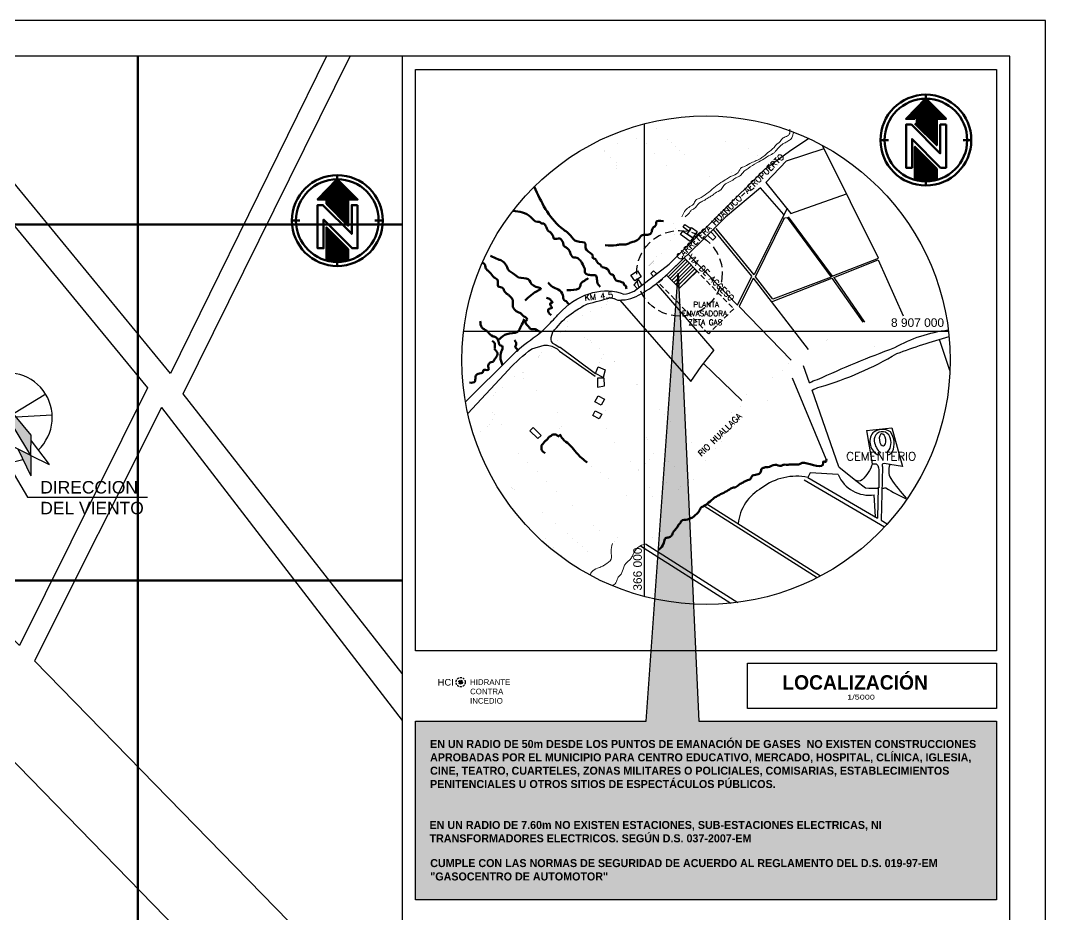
# Model space of a CAD drawing. Header units: millimetres. Extents: x 365981 to 366945, y 8906919 to 8907176.
# Drawn here: x 366456.7 to 366600.7, y 8907003.1 to 8907128.6 of the extents above; entities that cross this region are included whole.
import ezdxf
from ezdxf.enums import TextEntityAlignment as Align

# ---------------------------------------------------------------- set-up
doc = ezdxf.new("R2010")
doc.units = ezdxf.units.MM
doc.linetypes.add('DASHED2', pattern=[0.375, 0.25, -0.125])
doc.linetypes.add('HIDDEN', pattern=[0.375, 0.25, -0.125])
doc.layers.add('005', color=8, linetype='Continuous', lineweight=80)
doc.layers.add('02', color=2, linetype='Continuous', lineweight=20)
for name, color, linetype in [('01', 1, 'Continuous'), ('015', 40, 'Continuous'), ('02 texto', 2, 'Continuous'), ('03', 3, 'Continuous'), ('04', 4, 'Continuous'), ('AMBIENTES', 3, 'Continuous'), ('Detalles', 132, 'Continuous'), ('LOCKUP', 7, 'Continuous'), ('PROYECCIONES', 40, 'DASHED2')]:
    doc.layers.add(name, color=color, linetype=linetype)
doc.styles.add('BRITAN', font='', dxfattribs={"height": 0.07})
doc.styles.add('DIMTXT', font='arial.ttf', dxfattribs={"height": 0.3})
doc.styles.add('GRANDE', font='', dxfattribs={"height": 0.3})
doc.styles.add('MONOTXT', font='simplex.shx', dxfattribs={"height": 0.2})
doc.styles.add('ROMANS', font='arial.ttf', dxfattribs={"height": 0.2})
doc.styles.get("Standard").update_dxf_attribs({"font": 'arial.ttf'})
doc.styles.add('TITLEINFO', font='arial.ttf', dxfattribs={"height": 0.2})
doc.styles.get('BRITAN').set_extended_font_data('Britannic Bold', bold=True)
doc.styles.get('GRANDE').set_extended_font_data('Copperplate Gothic Bold', bold=True)

# ---------------------------------------------------------------- blocks, each defined once
blk = doc.blocks.new('HIDRANTE')
at = {"layer": '03'}
h = blk.add_hatch(color=256, dxfattribs=at)
edge = h.paths.add_edge_path()
edge.add_arc((0, 0), 0.237, 0, 360)
at = {"layer": '03', "linetype": 'DASHED2'}
for radius in [0.58, 0.237, 0.237]:
    blk.add_circle((0, 0), radius, dxfattribs=at)
blk = doc.blocks.new('NORTEJ')
h = blk.add_hatch()
h.set_pattern_fill('ANSI31', color=4, scale=2.25, angle=45, style=0)
h.set_pattern_definition([(90, (-680.65797, 86.11223), (-0.28125, 4e-17), [])])
h.paths.add_polyline_path([(0, 12.2), (-2.78, 9.34), (-1.54, 9.34), (-1.54, 8.72), (1.54, 5.65), (1.54, 9.34), (2.85, 9.34)])
h.paths.add_polyline_path([(-1.54, 5.43), (-1.54, 0.8), (1.54, 0.8), (1.54, 2.35)])
at = {"color": 6}
for p, q in [((0, 12.2), (0, 12.76)), ((-5.25, 6.38), (-6.38, 6.38)), ((5.25, 6.38), (6.38, 6.38)), ((0, 0.57), (0, 0))]:
    blk.add_line(p, q, dxfattribs=at)
blk.add_lwpolyline([(-1.54, 9.34), (-2.78, 9.34), (0, 12.2), (2.85, 9.34), (1.54, 9.34), (1.54, 5.65), (-1.54, 8.72)], dxfattribs=at)
at = {"color": 5}
blk.add_lwpolyline([(2.85, 8.56), (2.03, 8.56), (2.03, 4.5), (-2.03, 8.56), (-2.78, 8.56), (-2.78, 2.5), (-1.93, 2.5), (-1.93, 6.51), (2.08, 2.5), (2.85, 2.5)], close=True, dxfattribs=at)
at = {"color": 6}
blk.add_lwpolyline([(1.54, 2.35), (-1.54, 5.43), (-1.54, 0.8), (1.54, 0.8)], close=True, dxfattribs=at)
blk.add_circle((0, 6.38), 6.38, dxfattribs=at)
at = {"color": 4}
blk.add_circle((0, 6.38), 5.81, dxfattribs=at)
blk = doc.blocks.new('A$C28750AAA')
at = {"layer": 'Detalles'}
h = blk.add_hatch(color=256, dxfattribs=at)
h.paths.add_polyline_path([(4.707, 3.674), (3.566, 3.754), (0.292, 1.326)])
h.paths.add_polyline_path([(5.847, 3.593), (4.707, 3.674), (4.295, 2.96)])
for p, q in [((1.326, 4.707), (2.323, 2.832)), ((2.499, 2.963), (2.499, 5)), ((3.885, 3.732), (5.278, 4.664)), ((4.707, 3.674), (5.278, 4.664)), ((3.566, 3.754), (0.292, 1.326)), ((4.707, 3.674), (0.292, 1.326)), ((4.707, 3.674), (3.566, 3.754)), ((4.707, 3.674), (4.136, 2.683)), ((4.295, 2.96), (5.847, 3.593)), ((4.707, 3.674), (5.847, 3.593)), ((4.136, 2.683), (0.292, 1.326)), ((2.499, 0), (2.499, 2.105)), ((2.676, 2.168), (3.673, 0.293))]:
    blk.add_line(p, q, dxfattribs=at)
blk.add_arc((2.499, 2.5), 2.5, 39.60673, 16.39327, dxfattribs=at)

msp = doc.modelspace()

# ---------------------------------------------------------------- hatches: boundary and pattern name
at = {"layer": '01'}
h = msp.add_hatch(dxfattribs=at)
h.set_pattern_fill('ANSI31', color=256, scale=3, style=0)
h.set_pattern_definition([(45, (139797.53042, 722446.81113), (-0.265165042945, 0.265165042945), [])])
h.paths.add_polyline_path([(366549.279, 8907091.02), (366549.279, 8907091.02), (366549.279, 8907091.02), (366551.742, 8907093.423), (366549.923, 8907095.29), (366547.462, 8907092.883), (366549.279, 8907091.02), (366549.279, 8907091.02), (366549.279, 8907091.02), (366549.279, 8907091.02), (366549.279, 8907091.02), (366549.279, 8907091.02)])
at = {"layer": '01', "linetype": 'DASHED2'}
h = msp.add_hatch(dxfattribs=at)
h.set_pattern_fill('DOTS', color=256, scale=11.25, style=0)
h.set_pattern_definition([(0, (139383.9434, 722712.7875), (0.3515625, 0.703125), [0, -0.703125])])
h.paths.add_polyline_path([(366593.832, 8907030.256), (366551.978, 8907030.256), (366549.072, 8907093.137), (366544.575, 8907030.256), (366512.193, 8907030.256), (366512.193, 8907005.143), (366593.832, 8907005.143)])

# ---------------------------------------------------------------- linework, layer by layer
at = {"color": 2}
msp.add_lwpolyline([(366600.707, 8907128.622), (366303.707, 8907128.622), (366303.707, 8906918.622), (366600.707, 8906918.622)], close=True, dxfattribs=at)
at = {"color": 5}
msp.add_lwpolyline([(366595.707, 8907123.622), (366308.707, 8907123.622), (366308.707, 8906923.622), (366595.707, 8906923.622)], close=True, dxfattribs=at)
at = {"layer": '005', "color": 8}
for p, q in [((366473.179, 8907123.622), (366473.179, 8906988.622)), ((366308.707, 8907100), (366510.318, 8907100)), ((366308.707, 8907050), (366510.318, 8907050))]:
    msp.add_line(p, q, dxfattribs=at)
at = {"layer": '005', "const_width": 0.000855}
for points in [[(366545.128, 8907114.312), (366546.269, 8907113.13), (366547.437, 8907112.143), (366548.516, 8907111.155), (366549.897, 8907109.891), (366552.353, 8907107.331), (366553.462, 8907106.799), (366554.57, 8907106.312), (366554.946, 8907105.763)], [(366538.035, 8907111.788), (366539.024, 8907109.788), (366540.371, 8907108.725), (366540.513, 8907107.45), (366541.577, 8907106.529), (366541.861, 8907105.467), (366541.861, 8907105.467)], [(366539.439, 8907112.431), (366541.009, 8907110.922), (366542.073, 8907110.142), (366542.924, 8907109.15), (366542.924, 8907109.15), (366543.846, 8907109.15), (366543.846, 8907109.15)], [(366548.669, 8907106.529), (366546.825, 8907109.15), (366545.336, 8907110.284), (366544.272, 8907111.913), (366544.272, 8907111.913), (366542.712, 8907112.126)], [(366558.052, 8907110.13), (366557.963, 8907110.662), (366557.121, 8907111.194), (366556.189, 8907111.548), (366555.524, 8907111.725)], [(366559.072, 8907110.308), (366558.806, 8907110.928), (366558.806, 8907110.928), (366559.028, 8907111.77), (366559.028, 8907111.77), (366558.628, 8907113.01)], [(366556.81, 8907109.909), (366556.278, 8907109.377), (366556.455, 8907108.358), (366556.633, 8907106.79), (366556.633, 8907106.79)], [(366559.693, 8907109.998), (366560.867, 8907109.386), (366560.867, 8907109.386)], [(366551.092, 8907106.021), (366549.035, 8907105.454), (366548.964, 8907104.25), (366548.326, 8907103.046), (366548.326, 8907103.046), (366548.255, 8907101.487), (366548.255, 8907100.637), (366548.758, 8907099.475)], [(366538.752, 8907082.114), (366536.921, 8907083.39), (366536.793, 8907083.603), (366536.524, 8907083.759), (366536.211, 8907083.886), (366535.942, 8907084.141), (366535.743, 8907084.524), (366535.232, 8907084.879), (366534.507, 8907085.679), (366533.953, 8907086.2)], [(366537.454, 8907079.052), (366538.718, 8907082.084)], [(366538.719, 8907082.137), (366543.655, 8907077.132), (366546.719, 8907073.725), (366550.014, 8907070.26), (366551.766, 8907068.607)], [(366536.354, 8907073.768), (366536.57, 8907073.296), (366537.039, 8907073.048), (366538.006, 8907072.68), (366538.716, 8907071.86), (366539.078, 8907071.284), (366539.334, 8907070.425), (366539.948, 8907069.464), (366540.218, 8907069.202), (366541.101, 8907068.225), (366541.515, 8907067.69), (366542.156, 8907067.058), (366543.149, 8907065.96), (366544.105, 8907064.388), (366544.814, 8907063.445), (366545.061, 8907063.116), (366545.436, 8907062.566), (366545.5, 8907062.073), (366545.545, 8907061.616)], [(366538.348, 8907073.326), (366538.987, 8907073.921), (366539.88, 8907073.921), (366540.672, 8907073.921), (366541.481, 8907073.651), (366541.767, 8907073.651), (366541.969, 8907073.651), (366542.222, 8907073.382), (366542.374, 8907073.079), (366542.593, 8907072.709), (366542.744, 8907072.271), (366542.896, 8907071.901), (366543.452, 8907071.211), (366544.415, 8907070.282), (366545.005, 8907069.575), (366545.78, 8907068.548), (366545.966, 8907068.206), (366543.471, 8907065.43)], [(366522.497, 8907071.789), (366525.862, 8907068.561), (366529.077, 8907065.57), (366531.189, 8907063.146), (366534.091, 8907060.617), (366539.869, 8907055.2)], [(366530.378, 8907067.864), (366531.778, 8907066.523), (366533.275, 8907065.526), (366534.329, 8907064.612), (366534.495, 8907063.975), (366535.133, 8907063.67), (366535.881, 8907063.088), (366536.263, 8907062.792), (366536.519, 8907062.396), (366537.074, 8907061.953), (366537.351, 8907061.565), (366538.127, 8907061.039), (366538.127, 8907061.039), (366539.156, 8907060.227), (366539.877, 8907059.507), (366540.875, 8907058.926), (366541.152, 8907058.676), (366541.346, 8907058.289), (366541.346, 8907058.289), (366542.008, 8907057.729)], [(366543.571, 8907065.266), (366544.892, 8907066.767), (366546.116, 8907068.254), (366548.869, 8907065.677)], [(366536.3, 8907066.543), (366539.223, 8907064.324), (366540.453, 8907063.39), (366541.874, 8907061.874), (366543.968, 8907059.881)], [(366522.384, 8907065.479), (366523.838, 8907064.37), (366528.598, 8907060.812), (366533.962, 8907056.176), (366538.65, 8907052.114)], [(366527.344, 8907058.17), (366529.845, 8907056.466), (366533.35, 8907052.818)]]:
    msp.add_lwpolyline(points, dxfattribs=at)
for points in [[(366536.144, 8907073.421, -0.2209753), (366535.047, 8907072.709, -0.3841747), (366534.638, 8907072.457, 0.2889328), (366534.166, 8907072.268, -0.2171166), (366533.694, 8907072.001, 0.2464957), (366533.474, 8907071.86, -0.2743474), (366533.254, 8907071.734, 0.1817219), (366533.033, 8907071.656, -0.6934418), (366532.823, 8907071.827, 0.1002264), (366532.687, 8907072.473, 0.1014631), (366531.127, 8907074.644, -0.0042065), (366529.981, 8907075.946, -0.0073466), (366528.863, 8907076.846, -0.047348), (366526.916, 8907078.739)], [(366537.431, 8907078.662), (366537.138, 8907075.121), (366536.173, 8907073.457, 0.0149289), (366536.144, 8907073.421, 0.0149289)], [(366533.033, 8907071.656, 0.327009), (366532.238, 8907071.015), (366530.142, 8907070.201), (366528.906, 8907071.308, 0.1383109), (366527.972, 8907071.765, 0.1785693), (366527.082, 8907071.61, -0.0899111), (366526.551, 8907071.417, -0.2377026), (366525.809, 8907071.646, 0.3510592), (366525.104, 8907071.71, -0.1268741), (366524.601, 8907071.536), (366524.24, 8907071.829), (366524.049, 8907071.984), (366523.682, 8907072.058), (366523.352, 8907072.058), (366522.959, 8907072.112), (366522.842, 8907072.208)]]:
    msp.add_lwpolyline(points, format="xyb", dxfattribs=at)
at = {"layer": '005'}
for points in [[(366528.869, 8907105.296), (366532.609, 8907099.557), (366533.946, 8907098.433), (366534.863, 8907097.617), (366536.077, 8907097.261), (366536.043, 8907096.949), (366536.702, 8907096.014), (366537.083, 8907095.598), (366537.083, 8907095.286), (366537.465, 8907095.113), (366537.846, 8907094.524), (366537.95, 8907094.49), (366538.369, 8907093.997)], [(366538.132, 8907091.236), (366537.705, 8907091.937), (366537.675, 8907092.302), (366537.461, 8907092.851), (366537.095, 8907092.851), (366536.973, 8907092.851), (366536.332, 8907092.973), (366536.241, 8907093.003), (366535.996, 8907093.278), (366535.996, 8907093.552), (366535.874, 8907093.918), (366535.447, 8907094.771), (366535.295, 8907094.954), (366534.837, 8907095.32), (366534.44, 8907095.35), (366534.196, 8907095.502), (366533.8, 8907096.264), (366533.586, 8907096.569), (366533.189, 8907096.843), (366533.037, 8907096.965), (366532.912, 8907097.428), (366532.762, 8907097.749), (366532.548, 8907097.984), (366532.27, 8907098.005), (366531.564, 8907098.069), (366531.543, 8907098.24), (366531.329, 8907098.646), (366531.009, 8907098.988), (366530.859, 8907099.052), (366530.645, 8907099.436), (366530.517, 8907099.65), (366530.196, 8907100.098), (366529.939, 8907100.12), (366529.555, 8907100.355), (366529.319, 8907100.355), (366528.357, 8907101.037), (366525.861, 8907101.892)], [(366538.836, 8907097.079), (366540.401, 8907097.079), (366540.993, 8907097.163), (366541.585, 8907097.163), (366542.177, 8907097.332), (366542.727, 8907097.543), (366543.488, 8907097.881), (366543.954, 8907098.431), (366545.096, 8907098.6), (366545.307, 8907098.811), (366545.519, 8907099.445), (366545.984, 8907099.994), (366545.984, 8907100.248), (366547.042, 8907100.459)], [(366522.725, 8907095.556), (366523.763, 8907095.119), (366524.146, 8907094.955), (366524.747, 8907094.519), (366525.348, 8907093.481), (366525.895, 8907093.099), (366526.66, 8907092.553), (366528.026, 8907092.28), (366528.737, 8907091.407), (366529.775, 8907090.915), (366529.502, 8907090.752), (366527.57, 8907089.327)], [(366538.369, 8907093.997), (366539.305, 8907093.547), (366539.409, 8907093.304), (366539.617, 8907092.992), (366539.999, 8907092.854), (366540.068, 8907092.681), (366540.242, 8907092.3), (366540.311, 8907092.161), (366540.762, 8907092.022), (366541.143, 8907091.884), (366541.421, 8907091.78), (366541.456, 8907091.537), (366541.629, 8907091.433), (366541.811, 8907090.953)], [(366530.8, 8907091.842), (366531.424, 8907091.219), (366532.222, 8907090.872), (366532.881, 8907090.075), (366532.95, 8907089.694), (366533.089, 8907089.348), (366533.332, 8907089.209), (366533.704, 8907088.727)], [(366533.436, 8907090.768), (366533.991, 8907090.768), (366535.309, 8907091.219), (366535.413, 8907091.634), (366535.759, 8907091.981), (366536.072, 8907092.189), (366536.418, 8907092.431)], [(366530.574, 8907089.697), (366530.875, 8907089.585), (366531.101, 8907089.472), (366531.176, 8907089.359), (366531.439, 8907089.04), (366531.12, 8907088.889), (366531.138, 8907088.664), (366531.345, 8907088.269), (366530.837, 8907088.044), (366530.837, 8907087.743), (366531.251, 8907087.236)], [(366521.275, 8907086.428), (366521.515, 8907085.516), (366522.188, 8907085.036), (366522.333, 8907084.892), (366523.102, 8907084.267), (366523.535, 8907084.123), (366523.82, 8907083.529), (366524.16, 8907082.97), (366524.352, 8907082.922), (366524.4, 8907082.778), (366524.16, 8907081.866), (366524.112, 8907081.53), (366524.112, 8907081.337), (366524.391, 8907080.241)], [(366523.939, 8907083.833), (366525.021, 8907084.591), (366526.496, 8907084.905), (366526.993, 8907085.668), (366527.483, 8907086.692)], [(366523.136, 8907080.737), (366523.343, 8907081.112), (366523.708, 8907081.78), (366523.574, 8907082.15), (366523.304, 8907082.487), (366523.304, 8907082.588), (366523.304, 8907082.992), (366523.304, 8907083.227), (366522.967, 8907083.631)], [(366526.103, 8907083.735), (366526.272, 8907083.466), (366526.272, 8907082.994), (366526.204, 8907082.759), (366526.563, 8907082.355), (366526.432, 8907082.237)], [(366532.359, 8907070.183), (366531.973, 8907070.425), (366531.423, 8907070.469), (366531.313, 8907070.381), (366530.972, 8907070.172), (366530.906, 8907070.095), (366530.84, 8907070.007), (366530.686, 8907069.798), (366530.488, 8907069.644), (366530.191, 8907069.326), (366530.026, 8907069.106), (366529.949, 8907069.029), (366529.905, 8907068.93), (366529.86, 8907068.534), (366529.938, 8907068.281), (366530.378, 8907067.864)], [(366532.455, 8907070.522), (366532.864, 8907069.863), (366533.743, 8907069.126), (366534.584, 8907068.192), (366535.541, 8907067.17), (366536.3, 8907066.543)], [(366546.303, 8907054.283), (366547.079, 8907055.268), (366547.311, 8907055.927), (366547.738, 8907056.043), (366548.165, 8907056.314), (366548.359, 8907056.702), (366548.669, 8907057.128), (366549.018, 8907057.593), (366549.134, 8907057.787), (366549.367, 8907058.058), (366549.522, 8907058.329), (366550.415, 8907058.562), (366550.647, 8907058.639), (366551.113, 8907058.833), (366551.539, 8907059.22), (366551.966, 8907059.608), (366552.276, 8907060.189), (366552.703, 8907060.46), (366553.363, 8907060.925), (366554.216, 8907061.623), (366555.923, 8907062.553), (366556.703, 8907062.992), (366556.819, 8907063.03), (366557.09, 8907063.069), (366557.672, 8907063.456), (366558.215, 8907063.766), (366558.642, 8907063.999), (366559.301, 8907064.309), (366559.418, 8907064.58), (366560.155, 8907064.89), (366560.659, 8907065.161), (366560.814, 8907065.665), (366561.241, 8907065.859), (366561.474, 8907065.898), (366561.668, 8907065.898), (366562.715, 8907066.246), (366563.568, 8907066.091), (366563.956, 8907066.246), (366564.305, 8907066.246), (366564.538, 8907066.246), (366564.81, 8907066.285), (366565.081, 8907066.285), (366565.391, 8907066.285), (366565.663, 8907066.285), (366566.128, 8907066.324), (366566.516, 8907066.517), (366566.827, 8907066.517), (366569.468, 8907066.521), (366569.468, 8907066.676), (366569.817, 8907066.676), (366569.895, 8907066.754), (366569.895, 8907067.025)]]:
    msp.add_spline(points, degree=3, dxfattribs=at)
for points, knots in [([(366521.572, 8907094.646), (366521.727, 8907094.55), (366522.04, 8907094.351), (366521.985, 8907093.856), (366522.272, 8907093.521), (366522.758, 8907093.212), (366523.016, 8907092.53), (366523.978, 8907092.289), (366523.467, 8907091.107), (366524.441, 8907091.203), (366524.602, 8907090.712), (366524.784, 8907090.357), (366525.219, 8907090.16), (366525.51, 8907089.799), (366525.994, 8907089.343), (366525.726, 8907088.643), (366526.017, 8907088.06), (366526.4, 8907087.738), (366526.754, 8907087.602), (366527.049, 8907087.507), (366527.226, 8907087.055), (366528.197, 8907086.798), (366527.343, 8907086.248), (366528.056, 8907085.744), (366528.339, 8907085.24), (366529.011, 8907085.368), (366529.428, 8907085.074), (366529.766, 8907084.835)], [3.4910356, 3.4910356, 3.4910356, 3.4910356, 4.009106, 4.5124774, 4.7855631, 5.2892302, 6.2193887, 6.8103825, 7.7449196, 8.4553324, 8.6995446, 9.2147574, 9.6087541, 10.0722687, 10.6184416, 11.4373726, 11.9751734, 12.4788409, 12.8950176, 13.1393926, 13.3363062, 14.3283054, 14.6402127, 15.605381, 15.9916433, 16.264924, 17.4471185, 17.4471185, 17.4471185, 17.4471185]), ([(366523.136, 8907080.737), (366522.924, 8907080.691), (366522.542, 8907080.61), (366522.306, 8907080.075), (366522.52, 8907079.761), (366522.289, 8907079.409), (366521.649, 8907079.774), (366521.71, 8907079.194), (366521.206, 8907079.08), (366520.484, 8907078.929), (366520.707, 8907077.74), (366520.139, 8907077.728), (366519.755, 8907077.808)], [0, 0, 0, 0, 1.4482208, 2.6182958, 3.4208942, 3.7047413, 5.2882908, 5.9372925, 6.6418135, 8.4739414, 10.3888007, 12.6224807, 12.6224807, 12.6224807, 12.6224807])]:
    msp.add_open_spline(points, degree=3, knots=knots, dxfattribs=at)
at = {"layer": '01'}
for p, q in [((366544.312, 8907114.109), (366544.312, 8907047.746)), ((366518.951, 8907084.999), (366587.073, 8907084.999))]:
    msp.add_line(p, q, dxfattribs=at)
msp.add_circle((366553.012, 8907080.927), 34.303, dxfattribs=at)
at = {"layer": '015'}
for p, q in [((366566.774, 8907064.114), (366578.076, 8907057.507)), ((366567.628, 8907065.102), (366567.324, 8907064.463)), ((366567.324, 8907064.463), (366577.102, 8907058.747)), ((366571.588, 8907064.859), (366567.628, 8907065.102)), ((366576.796, 8907058.927), (366576.643, 8907062.03)), ((366577.603, 8907058.455), (366578.477, 8907057.944))]:
    msp.add_line(p, q, dxfattribs=at)
for points in [[(366554.948, 8907101.455), (366561.299, 8907107.793), (366565.048, 8907110.5), (366567.408, 8907112.064)], [(366561.387, 8907105.87), (366564.312, 8907108.941), (366569.605, 8907110.637)], [(366564.545, 8907101.044), (366570.727, 8907092.728), (366577.233, 8907095.267), (366569.392, 8907111.067)], [(366561.387, 8907105.87), (366564.926, 8907101.531), (366572.753, 8907104.294)], [(366560.66, 8907105.147), (366555.745, 8907101.006)], [(366563.948, 8907101.397), (366560.661, 8907105.148), (366560.66, 8907105.147)], [(366564.383, 8907102.283), (366559.771, 8907092.904), (366554.407, 8907099.42)], [(366563.687, 8907100.877), (366564.413, 8907100.948), (366570.582, 8907092.596), (366562.409, 8907089.478), (366559.946, 8907092.618), (366564.05, 8907100.912)], [(366550.485, 8907095.795), (366557.439, 8907088.666), (366559.444, 8907092.706), (366554.04, 8907099.27)], [(366570.952, 8907092.523), (366577.184, 8907095.038), (366580.71, 8907087.145)], [(366542.444, 8907092.864), (366543.377, 8907093.451), (366543.881, 8907092.649), (366542.993, 8907092.087), (366542.444, 8907092.864)], [(366545.642, 8907093.486), (366545.239, 8907093.077), (366545.644, 8907092.685), (366546.026, 8907093.121), (366545.626, 8907093.471)], [(366542.851, 8907091.521), (366543.354, 8907090.968), (366544.005, 8907091.484), (366543.53, 8907092.244), (366542.851, 8907091.521)], [(366546.014, 8907091.671), (366554.083, 8907082.302)], [(366559.641, 8907092.429), (366557.65, 8907088.45), (366564.987, 8907080.929)], [(366559.641, 8907092.429), (366567.347, 8907082.42)], [(366562.189, 8907089.12), (366570.681, 8907092.442), (366575.054, 8907086.242)], [(366570.952, 8907092.523), (366575.289, 8907086.269)], [(366540.895, 8907089.375), (366550.883, 8907077.954), (366552.306, 8907080.025), (366554.083, 8907082.302)], [(366531.446, 8907084.879), (366531.218, 8907084.086), (366531.182, 8907083.85), (366531.23, 8907083.566), (366531.408, 8907083.305), (366531.787, 8907083.139), (366532.047, 8907082.985), (366532.367, 8907082.772), (366532.498, 8907082.737)], [(366528.519, 8907082.511), (366530.27, 8907083.045), (366530.72, 8907083.033), (366531.325, 8907082.903), (366531.692, 8907082.701), (366532.095, 8907082.5), (366532.391, 8907082.216)], [(366587.284, 8907079.467), (366585.832, 8907083.851)], [(366532.391, 8907082.216), (366537.431, 8907078.662)], [(366532.498, 8907082.737), (366537.454, 8907079.052)], [(366552.652, 8907080.468), (366558.052, 8907075.278)], [(366567.531, 8907077.764), (366566.693, 8907080.153)], [(366569.895, 8907067.025), (366565.16, 8907078.384)], [(366571.679, 8907065.94), (366567.905, 8907076.697)], [(366577.215, 8907063.077), (366577.102, 8907058.747)], [(366552.738, 8907060.479), (366568.643, 8907050.392)], [(366553.137, 8907060.744), (366569.091, 8907050.626)], [(366543.773, 8907054.863), (366556.485, 8907046.8)], [(366544.52, 8907055.143), (366557.489, 8907046.917)]]:
    msp.add_lwpolyline(points, dxfattribs=at)
for points in [[(366519.211, 8907075.081), (366525.663, 8907081.507, -0.0458862), (366528.724, 8907084.043, 0.0500157), (366530.724, 8907085.727, 0.0095123), (366532.391, 8907087.509, -0.1281), (366536.56, 8907090.26, -0.1494021), (366540.945, 8907090.399), (366541.465, 8907090.179, 0.0805254), (366542.892, 8907090.612), (366547.821, 8907094.411), (366553.185, 8907099.69), (366554.948, 8907101.455)], [(366531.446, 8907084.879, 0.0143025), (366532.006, 8907085.462, -0.0898363), (366534.4, 8907087.68, -0.0357543), (366536.327, 8907088.85, 0.0152485), (366539.588, 8907089.719, -0.060458), (366540.6, 8907089.352, -0.0320427), (366541.655, 8907089.387, 0.0855162), (366544.564, 8907090.643, 0.0533078), (366548.147, 8907093.569), (366552.355, 8907097.638), (366555.745, 8907101.006)], [(366567.531, 8907077.764, -0.0533816), (366568.65, 8907078.202, -0.019227), (366579.525, 8907082.691, -0.0994589), (366587.052, 8907085.169, -0.0994589)], [(366567.905, 8907076.697, -0.0538875), (366569.026, 8907077.162, 0.0624874), (366579.813, 8907081.86, -0.0205266), (366587.156, 8907084.23, -0.0205266)], [(366519.535, 8907073.444), (366525.234, 8907079.591, -0.0482809), (366528.519, 8907082.511, -0.0482809)], [(366575.542, 8907071.049), (366579.136, 8907071.446), (366580.63, 8907065.977), (366578.825, 8907066.256, 0.2242174), (366578.954, 8907064.325, 0.0412798), (366581.134, 8907061.543, 1.3868283)], [(366575.542, 8907071.049), (366576.37, 8907066.362), (366576.922, 8907066.362, -0.278069), (366577.27, 8907065.202), (366577.27, 8907062.987)], [(366571.679, 8907065.94), (366574.068, 8907064.011), (366575.417, 8907063.005, 0.0251443), (366577.211, 8907062.942, 0.0251443)], [(366576.396, 8907066.389, -0.1292457), (366574.923, 8907064.133, -0.3545143), (366574.015, 8907064.084, -3.0822835)], [(366578.894, 8907066.3), (366578.021, 8907066.404, 0.7111431), (366577.811, 8907065.974), (366577.603, 8907058.455)], [(366577.727, 8907062.957, 0.0077018), (366578.277, 8907062.99, 0.0259471), (366581.211, 8907061.429, 0.0009019), (366581.23, 8907061.422)]]:
    msp.add_lwpolyline(points, format="xyb", dxfattribs=at)
for points in [[(366549.751, 8907099.06), (366551.132, 8907098.099), (366550.778, 8907097.591), (366549.397, 8907098.552)], [(366550.034, 8907099.992), (366550.882, 8907099.402), (366550.616, 8907099.019), (366549.768, 8907099.609)], [(366550.981, 8907099.544), (366551.76, 8907099.002), (366551.132, 8907098.099), (366550.353, 8907098.641)], [(366553.676, 8907098.95), (366554.395, 8907098.184), (366553.964, 8907097.794), (366553.213, 8907098.489)], [(366537.843, 8907079.987), (366538.853, 8907079.59), (366538.553, 8907078.483), (366537.484, 8907079.074)], [(366537.739, 8907078.399), (366537.758, 8907077.149), (366538.722, 8907077.343), (366538.706, 8907078.414)], [(366537.836, 8907075.924), (366538.725, 8907075.453), (366538.285, 8907074.623), (366537.396, 8907075.093)], [(366537.44, 8907073.806), (366538.348, 8907073.326), (366538.006, 8907072.68), (366537.099, 8907073.161)]]:
    msp.add_lwpolyline(points, close=True, dxfattribs=at)
at = {"layer": '015', "extrusion": (0, 0, -1)}
msp.add_lwpolyline([(-366528.69, 8907071.475), (-366528.246, 8907071.024), (-366529.379, 8907069.912), (-366529.822, 8907070.363)], close=True, dxfattribs=at)
at = {"layer": '015', "const_width": 0.00855}
for points in [[(366577.539, 8907067.886), (366577.238, 8907067.57)], [(366578.374, 8907067.914), (366578.516, 8907067.643)]]:
    msp.add_lwpolyline(points, dxfattribs=at)
at = {"layer": '015'}
for centre, radius, start, end in [((366578.2, 8907069.51), 2.165, 145.27, 243.62864), ((366577.739, 8907069.09), 2.115, 56.00479, 128.57588), ((366577.775, 8907069.746), 1.139, 7.01111, 188.47172), ((366577.178, 8907069.298), 1.829, 310.84984, 19.36327), ((366576.708, 8907069.227), 2.741, 335.3207, 36.12165), ((366579.352, 8907069.922), 2.726, 187.24881, 228.31064), ((366578.471, 8907068.465), 0.822, 273.07427, 332.2752), ((366565.698, 8907056.663), 7.967, 78.22984, 127.51437), ((366575.9, 8907066.634), 4.664, 202.36893, 279.16669), ((366563.998, 8907057.262), 6.532, 118.85165, 173.74942)]:
    msp.add_arc(centre, radius, start, end, dxfattribs=at)
at = {"layer": '015', "extrusion": (0, 0, -1)}
msp.add_ellipse((366577.808, 8907069.743), major_axis=(-0.126, 0.83), ratio=0.5334372, dxfattribs=at)
at = {"layer": '02', "const_width": 0.000855}
for points in [[(366543.698, 8907092.941), (366543.896, 8907093.028), (366544.112, 8907093.167), (366544.519, 8907093.574), (366544.966, 8907094.175), (366545.423, 8907094.632), (366545.703, 8907094.911), (366546.059, 8907095.483), (366546.325, 8907095.909), (366546.586, 8907096.328), (366546.951, 8907096.668), (366547.249, 8907096.945), (366547.434, 8907097.265), (366547.627, 8907097.64), (366547.805, 8907098.021), (366547.983, 8907098.287), (366548.148, 8907098.529), (366548.402, 8907098.96), (366548.555, 8907099.214), (366548.962, 8907099.735), (366549.19, 8907100.027), (366549.356, 8907100.243), (366549.471, 8907100.459), (366549.598, 8907100.777), (366549.598, 8907101.037)], [(366543.811, 8907092.761), (366544.011, 8907092.874), (366544.254, 8907093.036), (366544.447, 8907093.228), (366544.568, 8907093.4), (366544.862, 8907093.593), (366545.075, 8907093.785), (366545.328, 8907094.078), (366545.48, 8907094.321), (366545.581, 8907094.473), (366546.007, 8907094.786), (366546.34, 8907095.032), (366546.403, 8907095.297), (366546.616, 8907095.479), (366546.727, 8907095.691), (366546.849, 8907096.005), (366547.102, 8907096.379), (366547.539, 8907096.912), (366547.549, 8907097.033), (366547.803, 8907097.296), (366548.086, 8907097.782), (366548.279, 8907098.095), (366548.456, 8907098.385), (366548.684, 8907098.854), (366548.957, 8907099.178), (366549.373, 8907099.593), (366549.443, 8907099.886), (366549.707, 8907100.149), (366550.041, 8907100.422), (366550.082, 8907100.665), (366550.082, 8907101.037)], [(366540.945, 8907090.399), (366541.496, 8907090.711), (366541.746, 8907090.864), (366541.811, 8907090.953), (366542.352, 8907091.4), (366542.431, 8907091.465), (366542.498, 8907091.706), (366542.627, 8907091.964)], [(366541.319, 8907090.241), (366541.57, 8907090.481), (366541.844, 8907090.634), (366542.062, 8907090.739), (366542.207, 8907090.876), (366542.401, 8907091.021), (366542.49, 8907091.15), (366542.659, 8907091.335), (366542.732, 8907091.601), (366542.901, 8907091.875), (366542.993, 8907092.087)], [(366542.627, 8907091.964), (366542.841, 8907092.302)], [(366531.401, 8907083.315), (366531.427, 8907083.353), (366531.799, 8907083.761), (366532.148, 8907084.29), (366532.473, 8907084.578), (366532.641, 8907084.89), (366532.797, 8907085.178), (366532.954, 8907085.335), (366533.014, 8907085.455), (366533.182, 8907085.647), (366533.362, 8907085.791), (366533.495, 8907085.947), (366533.495, 8907086.115), (366533.555, 8907086.343), (366533.915, 8907086.535), (366534.096, 8907086.632), (366534.844, 8907086.997), (366535.168, 8907087.285), (366535.577, 8907087.417), (366535.89, 8907087.537), (366536.034, 8907087.718), (366536.226, 8907087.874), (366536.551, 8907088.042), (366536.839, 8907088.078), (366536.984, 8907088.234), (366537.212, 8907088.342), (366537.844, 8907088.591), (366538.131, 8907088.725), (366538.442, 8907088.826), (366538.661, 8907088.894), (366539.035, 8907089.225), (366539.359, 8907089.195), (366539.533, 8907089.246), (366539.793, 8907089.342), (366540.051, 8907089.586)], [(366531.841, 8907083.107), (366532.018, 8907083.499), (366532.339, 8907084.04), (366532.841, 8907084.522), (366533.202, 8907084.963), (366533.323, 8907085.364), (366533.563, 8907085.745), (366533.824, 8907086.166), (366534.226, 8907086.466), (366535.193, 8907086.879), (366535.876, 8907087.32), (366536.458, 8907087.541), (366537.321, 8907087.962), (366537.943, 8907088.222), (366538.907, 8907088.664), (366539.449, 8907088.944), (366539.971, 8907089.105), (366540.451, 8907089.424)], [(366539.869, 8907055.2), (366542.715, 8907058.564), (366543.871, 8907059.78), (366544.403, 8907060.311), (366545.103, 8907061.223), (366546.473, 8907062.44), (366546.827, 8907062.902), (366547.235, 8907062.984), (366547.589, 8907063.963), (366548.079, 8907064.48), (366548.678, 8907065.242), (366548.869, 8907065.677), (366549.005, 8907066.167), (366549.877, 8907066.82), (366550.176, 8907067.255), (366550.421, 8907067.772), (366551.02, 8907068.261), (366551.783, 8907068.615), (366552.382, 8907069.159), (366552.518, 8907069.73), (366552.436, 8907070.301), (366552.654, 8907070.655), (366553.008, 8907070.873), (366553.934, 8907071.199), (366554.518, 8907071.88), (366555.308, 8907072.095), (366555.644, 8907072.263), (366556.075, 8907072.311), (366556.195, 8907072.55), (366556.339, 8907072.981), (366556.195, 8907073.172), (366556.602, 8907073.651), (366557.225, 8907073.866), (366557.872, 8907074.345), (366557.992, 8907074.512), (366557.944, 8907074.8), (366557.896, 8907075.063), (366558.207, 8907075.494), (366558.839, 8907076.315), (366559.612, 8907077.003), (366560.182, 8907077.439), (366560.854, 8907077.942), (366561.257, 8907077.858), (366562.516, 8907078.596), (366562.617, 8907078.881), (366563.154, 8907079.216), (366563.674, 8907079.35), (366563.96, 8907079.837), (366564.262, 8907080.122), (366564.598, 8907080.524), (366565.29, 8907081.243), (366566.172, 8907081.995), (366567.09, 8907082.36), (366567.737, 8907082.512), (366568.713, 8907082.759), (366569.137, 8907082.971), (366569.478, 8907083.171), (366570.108, 8907083.824), (366570.155, 8907084.048), (366570.426, 8907084.353), (366570.684, 8907084.436), (366571.19, 8907084.436), (366571.508, 8907084.436), (366571.685, 8907084.459), (366572.085, 8907084.541), (366572.273, 8907085.058), (366572.779, 8907085.141), (366573.273, 8907085.458), (366573.449, 8907085.611), (366573.79, 8907085.646), (366574.049, 8907085.81), (366574.355, 8907085.94), (366574.826, 8907086.175), (366575.143, 8907086.269), (366575.461, 8907086.269), (366575.92, 8907086.269), (366576.061, 8907086.351), (366576.379, 8907086.41), (366576.696, 8907086.41), (366577.602, 8907086.41), (366578.026, 8907086.457), (366578.167, 8907086.398), (366578.473, 8907086.292), (366579.113, 8907086.481), (366579.489, 8907086.739), (366580.031, 8907087.009), (366580.301, 8907087.103), (366580.878, 8907087.162), (366581.325, 8907087.162), (366581.748, 8907087.233), (366582.278, 8907087.303), (366583.419, 8907087.303), (366583.784, 8907087.444), (366584.101, 8907087.667), (366584.278, 8907087.785), (366584.606, 8907087.798), (366585.002, 8907087.987), (366585.324, 8907088.086), (366585.777, 8907088.243), (366586.173, 8907088.375), (366586.479, 8907088.455)], [(366544.26, 8907055.054), (366545.155, 8907055.596), (366545.853, 8907056.558), (366546.218, 8907057.155), (366546.55, 8907057.885), (366546.849, 8907058.283), (366547.214, 8907058.449), (366547.414, 8907058.648), (366547.779, 8907058.88), (366548.078, 8907059.179), (366548.377, 8907059.378), (366548.443, 8907059.643), (366548.742, 8907059.975), (366549.041, 8907060.174), (366549.473, 8907060.97), (366549.805, 8907061.468), (366549.871, 8907061.7), (366549.573, 8907062.165), (366549.174, 8907062.264), (366549.141, 8907062.43), (366549.141, 8907062.629), (366549.373, 8907063.16), (366549.805, 8907063.458), (366550.137, 8907063.757), (366550.502, 8907063.79), (366550.835, 8907063.823), (366551.266, 8907064.089), (366551.499, 8907064.454), (366551.399, 8907064.785), (366551.3, 8907064.885), (366551.167, 8907065.283), (366551.366, 8907065.714), (366551.598, 8907066.245), (366551.831, 8907066.477), (366553.031, 8907066.823), (366552.599, 8907067.42), (366552.699, 8907067.586), (366552.898, 8907067.785), (366553.496, 8907068.05), (366553.961, 8907068.216), (366554.625, 8907068.846), (366554.924, 8907069.145), (366555.356, 8907069.808), (366555.588, 8907069.842), (366555.987, 8907070.306), (366556.518, 8907070.538), (366556.85, 8907070.638), (366557.016, 8907070.704), (366557.116, 8907070.771), (366557.149, 8907071.135), (366557.149, 8907071.368), (366557.315, 8907071.799), (366557.448, 8907072.131), (366557.614, 8907072.396), (366557.946, 8907072.794), (366558.146, 8907072.861), (366558.345, 8907072.861), (366558.744, 8907072.861), (366559.574, 8907073.093), (366559.64, 8907073.491), (366559.647, 8907073.606), (366560.643, 8907074.204), (366560.709, 8907074.569), (366561.141, 8907074.834), (366561.34, 8907075.066), (366561.805, 8907075.431), (366561.938, 8907075.697), (366562.071, 8907076.061), (366562.237, 8907076.493), (366562.769, 8907076.625), (366563.2, 8907076.625), (366563.366, 8907076.625), (366563.698, 8907076.625), (366564.031, 8907076.625), (366564.197, 8907076.659), (366564.462, 8907077.521), (366564.761, 8907078.052), (366565.027, 8907078.085), (366565.16, 8907078.384), (366565.259, 8907078.749), (366565.359, 8907078.815), (366565.845, 8907079.045), (366566.106, 8907079.599), (366566.22, 8907079.811), (366566.53, 8907080.006), (366566.856, 8907080.299), (366567.166, 8907080.234), (366567.345, 8907080.185), (366567.525, 8907080.136), (366567.932, 8907080.332), (366568.177, 8907080.69), (366568.438, 8907081.489), (366568.666, 8907081.782), (366568.797, 8907081.929), (366569.058, 8907081.929), (366569.335, 8907081.88), (366569.417, 8907081.815), (366569.498, 8907081.766), (366569.694, 8907081.619), (366570.02, 8907081.652), (366570.464, 8907081.988), (366570.725, 8907082.248), (366570.92, 8907082.395), (366571.1, 8907082.558), (366571.393, 8907082.607), (366571.736, 8907082.656), (366572.258, 8907082.916), (366572.519, 8907083.177), (366573.041, 8907083.34), (366573.432, 8907083.389), (366573.579, 8907083.568), (366573.66, 8907083.617), (366573.824, 8907083.731), (366573.938, 8907083.926), (366574.884, 8907084.057), (366575.406, 8907083.91), (366575.585, 8907083.763), (366575.732, 8907083.617), (366575.781, 8907083.454), (366575.879, 8907083.291), (366575.911, 8907083.144), (366576.025, 8907083.112), (366576.156, 8907083.112), (366576.319, 8907083.112), (366576.45, 8907083.063), (366576.678, 8907082.949), (366576.857, 8907082.737), (366577.02, 8907082.639), (366577.216, 8907082.639), (366577.461, 8907082.688), (366577.575, 8907082.949), (366577.673, 8907083.503), (366577.803, 8907083.747), (366578.064, 8907083.878), (366578.603, 8907083.731), (366578.864, 8907083.894), (366578.978, 8907084.317), (366579.01, 8907084.513), (366579.092, 8907084.822), (366579.239, 8907085.246), (366579.451, 8907085.49), (366579.663, 8907085.67), (366579.956, 8907085.67), (366580.25, 8907085.409), (366580.38, 8907085.148), (366580.511, 8907084.774), (366580.625, 8907084.741), (366581.005, 8907084.859), (366581.168, 8907084.94), (366581.429, 8907085.038), (366581.576, 8907085.038), (366581.837, 8907085.054), (366581.951, 8907085.054), (366581.951, 8907085.217), (366581.821, 8907085.315), (366581.967, 8907085.478), (366582.18, 8907085.543), (366582.653, 8907085.462), (366582.962, 8907085.266), (366583.126, 8907085.217), (366583.174, 8907085.201), (366583.321, 8907085.234), (366583.615, 8907085.38), (366583.843, 8907085.494), (366584.153, 8907085.543), (366584.381, 8907085.543), (366585.216, 8907085.547), (366585.662, 8907085.661), (366585.799, 8907085.672), (366585.89, 8907085.855), (366586.302, 8907086.049), (366586.645, 8907085.969), (366586.952, 8907085.908)], [(366524.753, 8907077.888), (366525.138, 8907078.093), (366525.753, 8907078.545), (366526.061, 8907078.673), (366526.429, 8907078.801), (366527.481, 8907079.332), (366527.789, 8907079.605), (366527.883, 8907079.921), (366528.217, 8907080.391), (366528.618, 8907080.835), (366528.695, 8907081.108), (366529.363, 8907081.79), (366529.932, 8907082.197), (366530.411, 8907082.586), (366530.962, 8907082.729), (366531.106, 8907082.879), (366531.148, 8907082.941)], [(366520.476, 8907070.06), (366521.193, 8907070.746), (366521.775, 8907071.167), (366522.497, 8907071.789), (366522.959, 8907072.35), (366523.3, 8907073.152), (366523.18, 8907073.714), (366523.18, 8907074.295), (366523.22, 8907075.157), (366523.541, 8907075.899), (366524.126, 8907076.874), (366524.848, 8907077.556), (366525.25, 8907077.957), (366525.972, 8907078.338), (366526.354, 8907078.518), (366526.695, 8907078.679), (366526.916, 8907078.739), (366527.598, 8907079.04), (366527.96, 8907079.421), (366528, 8907079.842), (366528.281, 8907080.223), (366529.023, 8907080.844), (366529.345, 8907081.245), (366529.626, 8907081.666), (366529.907, 8907081.947), (366530.372, 8907082.176), (366531.135, 8907082.557), (366531.551, 8907082.779)], [(366520.4, 8907070.29), (366520.535, 8907070.378), (366521.012, 8907070.855), (366521.489, 8907071.236), (366521.932, 8907071.586), (366522.193, 8907071.898), (366522.427, 8907072.097), (366522.609, 8907072.314), (366522.756, 8907072.478), (366522.956, 8907072.868), (366523.034, 8907073.223), (366522.99, 8907073.717), (366522.967, 8907073.951), (366522.967, 8907074.455), (366522.918, 8907074.995), (366522.937, 8907075.502), (366523.161, 8907075.969), (366523.746, 8907076.865), (366524.226, 8907077.375), (366524.779, 8907077.886)]]:
    msp.add_lwpolyline(points, dxfattribs=at)
at = {"layer": '02'}
for points in [[(366549.598, 8907101.037), (366550.573, 8907102.389), (366551.236, 8907102.831), (366551.552, 8907103.398), (366552.025, 8907103.651), (366554.112, 8907105.135), (366555.091, 8907105.861), (366555.881, 8907106.365), (366556.449, 8907106.712), (366557.523, 8907107.28), (366557.997, 8907107.974), (366558.155, 8907108.037), (366559.166, 8907108.542), (366560.602, 8907109.217), (366561.107, 8907109.564), (366561.707, 8907110.069), (366562.56, 8907110.794), (366563.002, 8907111.299), (366563.318, 8907111.52), (366563.697, 8907112.025), (366564.297, 8907112.34), (366564.581, 8907112.498), (366564.771, 8907112.814), (366564.771, 8907113.066), (366564.771, 8907113.381)], [(366550.082, 8907101.037), (366550.658, 8907101.638), (366550.925, 8907101.972), (366551.349, 8907102.217), (366551.75, 8907102.662), (366552.062, 8907102.996), (366552.374, 8907103.174), (366552.842, 8907103.419), (366553.466, 8907103.819), (366553.889, 8907104.064), (366554.268, 8907104.398), (366555.137, 8907104.888), (366555.494, 8907105.467), (366556.596, 8907106.119), (366557.208, 8907106.551), (366557.85, 8907106.863), (366558.21, 8907107.301), (366558.664, 8907107.677), (366558.915, 8907107.849), (366560.147, 8907108.635), (366561.173, 8907109.21), (366561.799, 8907109.61), (366562.575, 8907110.06), (366562.825, 8907110.335), (366563.276, 8907110.835), (366563.651, 8907111.186), (366563.977, 8907111.386), (366564.252, 8907111.536), (366564.753, 8907111.836), (366565.103, 8907112.261), (366565.178, 8907112.511), (366565.343, 8907112.938)]]:
    msp.add_spline(points, degree=3, dxfattribs=at)
for points, knots in [([(366539.869, 8907055.2), (366539.758, 8907054.832), (366539.543, 8907054.119), (366539.889, 8907052.884), (366538.988, 8907052.322), (366538.341, 8907051.922), (366537.639, 8907051.7), (366537.024, 8907051.362), (366536.784, 8907050.93), (366536.766, 8907050.775), (366536.754, 8907050.721)], [0, 0, 0, 0, 1.1522308, 2.2343565, 3.3612013, 3.87483, 4.5610717, 5.5682969, 5.8530318, 6.0168299, 6.0168299, 6.0168299, 6.0168299]), ([(366544.26, 8907055.054), (366543.765, 8907054.879), (366543.234, 8907054.594), (366542.84, 8907053.867), (366542.456, 8907052.895), (366541.67, 8907052.502), (366541.358, 8907051.625), (366541.222, 8907050.955), (366540.644, 8907050.496), (366540.48, 8907049.923), (366540.223, 8907049.472), (366539.931, 8907049.304), (366539.841, 8907049.254)], [0.1015505, 0.1015505, 0.1015505, 0.1015505, 0.7429352, 1.890881, 2.4603568, 3.8571362, 4.1999772, 5.2285087, 5.8156558, 6.3005205, 6.9892869, 7.2978422, 7.2978422, 7.2978422, 7.2978422])]:
    msp.add_open_spline(points, degree=3, knots=knots, dxfattribs=at)
at = {"layer": '03'}
for points in [[(366436.17, 8907123.622), (366474.498, 8907077.065), (366456.543, 8907040.877), (366456.543, 8907040.877), (366412.441, 8907086.087), (366412.441, 8907086.087), (366412.441, 8907086.087), (366412.441, 8907086.087), (366388.208, 8907110.928), (366401.22, 8907123.622)], [(366499.69, 8907123.622), (366477.771, 8907079.052), (366441.08, 8907123.622)], [(366510.318, 8907036.941), (366479.522, 8907076.194), (366502.989, 8907123.622)], [(366593.832, 8907030.256), (366593.832, 8907005.143), (366512.193, 8907005.143), (366512.193, 8907030.256), (366544.575, 8907030.256), (366549.072, 8907093.137), (366551.978, 8907030.256), (366593.832, 8907030.256)], [(366476.475, 8907074.3), (366458.659, 8907038.708), (366507.519, 8906988.622)], [(366476.475, 8907074.3), (366510.318, 8907030.343)], [(366449.447, 8907030.967), (366490.755, 8906988.622)]]:
    msp.add_lwpolyline(points, dxfattribs=at)
for points in [[(366512.193, 8907121.747), (366593.832, 8907121.747), (366593.832, 8907040.108), (366512.193, 8907040.108)], [(366558.85, 8907038.365), (366593.832, 8907038.365), (366593.832, 8907031.999), (366558.85, 8907031.999)]]:
    msp.add_lwpolyline(points, close=True, dxfattribs=at)
at = {"layer": '04'}
msp.add_line((366510.318, 8907123.622), (366510.318, 8906923.622), dxfattribs=at)
msp.add_lwpolyline([(366549.925, 8907095.285), (366547.462, 8907092.883), (366549.279, 8907091.02), (366551.742, 8907093.423)], close=True, dxfattribs=at)
at = {"layer": '04', "linetype": 'HIDDEN', "ltscale": 5}
msp.add_circle((366549.269, 8907093.132), 6.007, dxfattribs=at)
at = {"layer": 'LOCKUP'}
for p, q in [((366454.842, 8907066.481), (366457.66, 8907061.69)), ((366457.66, 8907061.69), (366474.54, 8907061.69))]:
    msp.add_line(p, q, dxfattribs=at)
at = {"layer": 'PROYECCIONES', "ltscale": 3}
msp.add_lwpolyline([(366556.908, 8907088.127), (366553.329, 8907084.636), (366546.346, 8907091.794), (366549.925, 8907095.285)], close=True, dxfattribs=at)

# ---------------------------------------------------------------- block references
at = {"layer": '005'}
for p in [(366583.894, 8907105.455), (366501.191, 8907094.149)]:
    msp.add_blockref('NORTEJ', p, dxfattribs=at)
at = {"layer": '03', "xscale": 1.125, "yscale": 1.125, "zscale": 1.125}
msp.add_blockref('HIDRANTE', (366518.524, 8907035.716), dxfattribs=at)
at = {"layer": 'Detalles', "xscale": 2.5, "yscale": 2.5, "zscale": 2.5, "rotation": 273.3587587080528}
msp.add_blockref('A$C28750AAA', (366448.282, 8907078.754), dxfattribs=at)

# ---------------------------------------------------------------- texts
at = {"ltscale": 0.015, "style": 'DIMTXT'}
for s, height, p in [(' 8 907 000 ', 1.2, (366578.527, 8907085.605)), ('HCI', 0.9375, (366515.299, 8907035.23))]:
    msp.add_text(s, height=height, dxfattribs=at).set_placement(p)
msp.add_text('366 000', height=1.2, rotation=90).set_placement((366544.339, 8907048.563), align=Align.BOTTOM_LEFT)
at = {"layer": '02 texto', "linetype": 'Continuous', "style": 'MONOTXT'}
for s, rotation, p in [('CARRETERA HUANUCO-AEROPUERTO', 44.41682, (366549.34, 8907094.951)), ('VIA DE ACCESO', 314.41682, (366550.414, 8907095.306)), ('KM 4.5', 6.05375, (366535.962, 8907089.264)), ('RIO HUALLAGA', 44.41682, (366552.379, 8907067.364))]:
    msp.add_text(s, height=0.85, rotation=rotation, dxfattribs=at).set_placement(p)
at = {"layer": '02 texto', "color": 2, "ltscale": 0.015, "style": 'ROMANS', "width": 1.35}
msp.add_text('1/5000', height=0.675, dxfattribs=at).set_placement((366572.837, 8907033.275))
at = {"layer": '02 texto', "ltscale": 2, "style": 'MONOTXT'}
for s, width, insert, char_height, attachment_point in [('\\pi3.0308;PLANTA\\P\\pi1.4415;ENVASADORA\\P\\pi2.3344;ZETA GAS', 10.20444, (366548.19, 8907089.117), 0.75, 1), ('CEMENTERIO', 11.79814, (366577.614, 8907067.43), 1.2, 5)]:
    msp.add_mtext_dynamic_manual_height_columns(s, width=width, gutter_width=1, heights=[0], dxfattribs=dict(at, insert=insert, char_height=char_height, attachment_point=attachment_point))
at = {"layer": '02 texto', "ltscale": 0.0175, "char_height": 1.125023, "attachment_point": 1, "style": 'BRITAN'}
for s, insert, width in [('EN UN RADIO DE 50m DESDE LOS PUNTOS DE EMANACIÓN DE GASES  NO EXISTEN CONSTRUCCIONES APROBADAS POR EL MUNICIPIO PARA CENTRO EDUCATIVO, MERCADO, HOSPITAL, CLÍNICA, IGLESIA, CINE, TEATRO, CUARTELES, ZONAS MILITARES O POLICIALES, COMISARIAS, ESTABLECIMIENTOS PENITENCIALES U OTROS SITIOS DE ESPECTÁCULOS PÚBLICOS. ', (366514.227, 8907027.598), 77.58477), ('EN UN RADIO DE 7.60m NO EXISTEN ESTACIONES, SUB-ESTACIONES ELECTRICAS, NI TRANSFORMADORES ELECTRICOS. SEGÚN D.S. 037-2007-EM ', (366514.153, 8907016.226), 77.83897), ('CUMPLE CON LAS NORMAS DE SEGURIDAD DE ACUERDO AL REGLAMENTO DEL D.S. 019-97-EM "GASOCENTRO DE AUTOMOTOR"', (366514.245, 8907010.871), 77.75215)]:
    msp.add_mtext(s, dxfattribs=dict(at, insert=insert, width=width))
at = {"layer": '04', "ltscale": 0.015, "style": 'GRANDE'}
msp.add_text('LOCALIZACIÓN', height=2.025, dxfattribs=at).set_placement((366563.724, 8907034.665))
at = {"layer": 'AMBIENTES', "ltscale": 0.015, "insert": (366519.847, 8907036.128), "char_height": 0.79102, "width": 0.0169, "attachment_point": 1, "style": 'TITLEINFO'}
msp.add_mtext('HIDRANTE CONTRA INCEDIO', dxfattribs=at)
at = {"layer": 'LOCKUP', "insert": (366459.458, 8907063.955), "char_height": 1.75, "attachment_point": 1}
msp.add_mtext_dynamic_manual_height_columns('DIRECCION DEL VIENTO', width=15.24783, gutter_width=12.5, heights=[0], dxfattribs=at)

doc.saveas('drawing.dxf')
